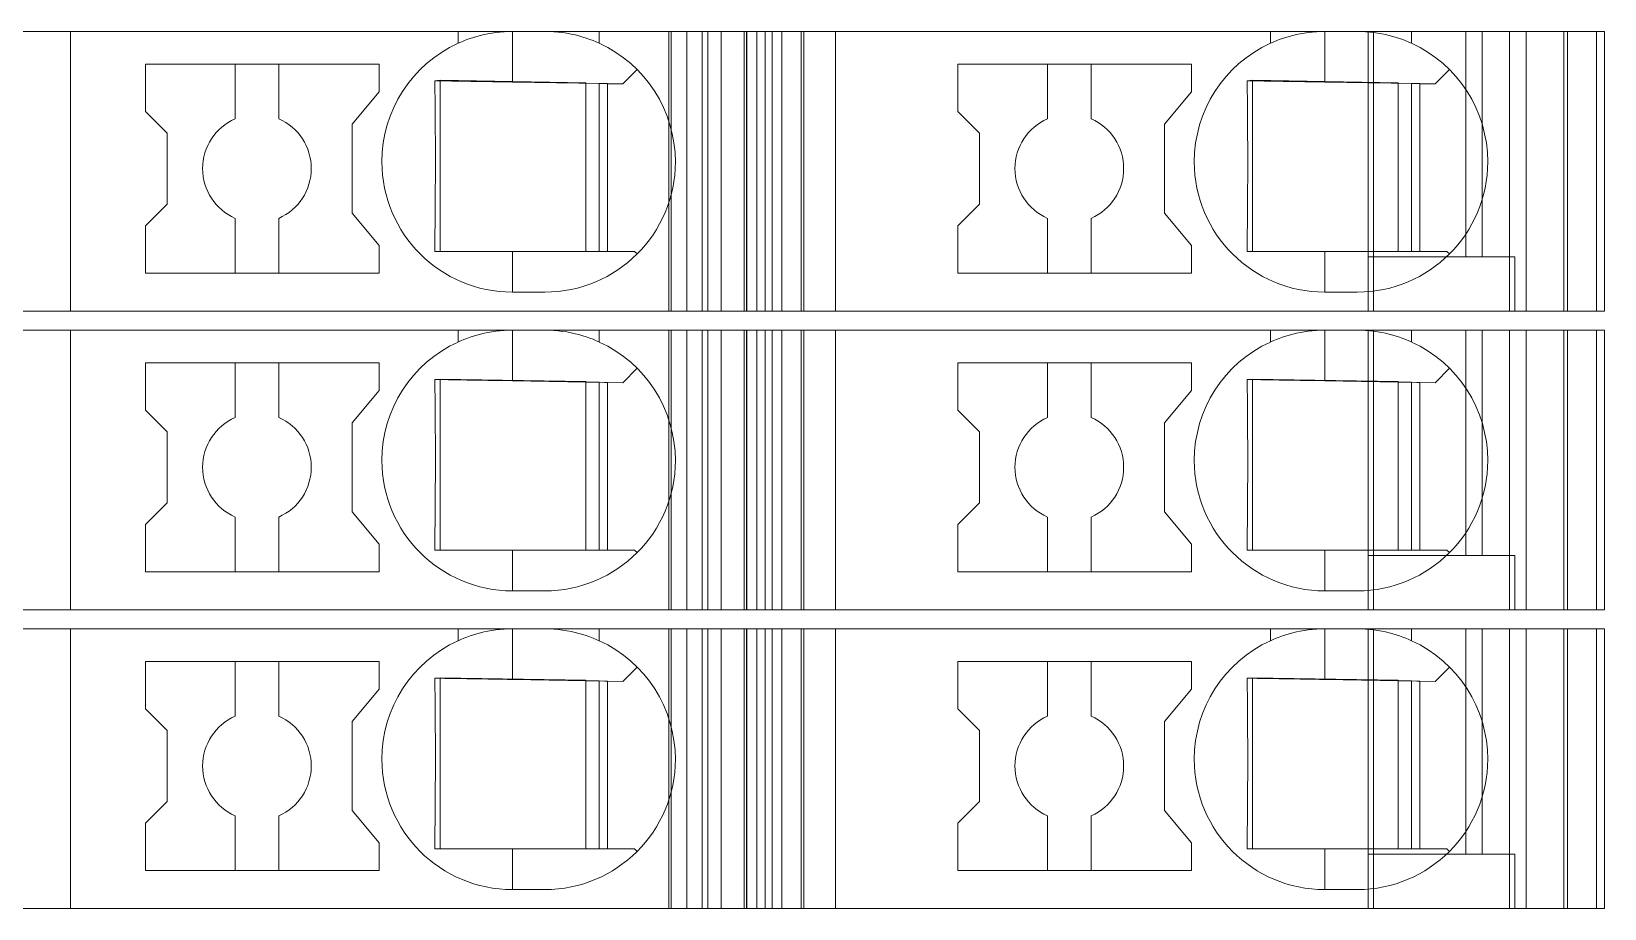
# Model space of a CAD drawing. Header units: millimetres. Extents: x 0 to 2100, y 0 to 1485.
# Drawn here: x 1261.2 to 1290.15, y 772.35 to 788.5 of the extents above; entities that cross this region are included whole.
import ezdxf
from ezdxf.enums import TextEntityAlignment as Align

# ---------------------------------------------------------------- set-up
doc = ezdxf.new("R2010")
doc.units = ezdxf.units.MM
for name, color, linetype, lineweight in [('EPLAN309', 5, 'Continuous', 5), ('EPLAN493', 5, 'Continuous', 5), ('MAIN-1', 7, 'Continuous', 5), ('MAIN-2', 7, 'Continuous', 5)]:
    doc.layers.add(name, color=color, linetype=linetype, lineweight=lineweight)
doc.styles.add('Tahoma', font='')
doc.styles.get('Tahoma').set_extended_font_data('Tahoma')

# ---------------------------------------------------------------- blocks, each defined once
blk = doc.blocks.new('EPLSYM_LibrarySPECIAL_Symbol12_Variant0_Placement8_2')
at = {"layer": 'EPLAN309', "lineweight": 13, "ltscale": 20}
blk.add_lwpolyline([(0, -5.15), (68.15, -5.15), (68.15, 0), (0, 0)], close=True, dxfattribs=at)
at = {"layer": 'EPLAN493', "color": 5, "style": 'Tahoma'}
blk.add_attdef('17_20450', text='', height=2.93475, dxfattribs=at).set_placement((0, -27.293475), align=Align.MIDDLE_RIGHT)
blk = doc.blocks.new('EPLSYM_LibrarySPECIAL_Symbol12_Variant0_Placement8_3')
at = {"layer": 'EPLAN309', "lineweight": 13, "ltscale": 20}
blk.add_lwpolyline([(0, -5.15), (68.15, -5.15), (68.15, 0), (0, 0)], close=True, dxfattribs=at)
at = {"layer": 'EPLAN493', "color": 5, "style": 'Tahoma'}
blk.add_attdef('17_20450', text='', height=2.93475, dxfattribs=at).set_placement((0, -27.293475), align=Align.MIDDLE_RIGHT)
blk = doc.blocks.new('EPLSYM_LibrarySPECIAL_Symbol12_Variant0_Placement8_4')
at = {"layer": 'EPLAN309', "lineweight": 13, "ltscale": 20}
blk.add_lwpolyline([(0, -5.15), (68.15, -5.15), (68.15, 0), (0, 0)], close=True, dxfattribs=at)
at = {"layer": 'EPLAN493', "color": 5, "style": 'Tahoma'}
blk.add_attdef('17_20450', text='', height=2.93475, dxfattribs=at).set_placement((0, -27.293475), align=Align.MIDDLE_RIGHT)

msp = doc.modelspace()

# ---------------------------------------------------------------- linework, layer by layer
at = {"layer": 'MAIN-1'}
for p, q in [((1261.919, 788.5), (1261.2, 788.5)), ((1269.05, 788.5), (1261.919, 788.5)), ((1261.919, 788.5), (1261.919, 783.35)), ((1269.05, 788.5), (1270.05, 788.5)), ((1269.05, 788.282), (1269.05, 788.5)), ((1269.156, 788.327), (1269.102, 788.305)), ((1269.213, 788.349), (1269.156, 788.327)), ((1269.272, 788.37), (1269.213, 788.349)), ((1269.333, 788.39), (1269.272, 788.37)), ((1269.397, 788.409), (1269.333, 788.39)), ((1269.463, 788.427), (1269.397, 788.409)), ((1269.531, 788.443), (1269.463, 788.427)), ((1269.601, 788.458), (1269.531, 788.443)), ((1269.673, 788.47), (1269.601, 788.458)), ((1269.746, 788.481), (1269.673, 788.47)), ((1269.821, 788.489), (1269.746, 788.481)), ((1269.897, 788.495), (1269.821, 788.489)), ((1269.973, 788.499), (1269.897, 788.495)), ((1270.05, 788.5), (1269.973, 788.499)), ((1270.05, 787.568), (1270.05, 788.5)), ((1270.05, 788.5), (1270.65, 788.5)), ((1270.65, 788.5), (1270.732, 788.499)), ((1271.65, 788.5), (1270.65, 788.5)), ((1270.732, 788.499), (1270.814, 788.494)), ((1270.814, 788.494), (1270.896, 788.487)), ((1270.896, 788.487), (1270.975, 788.478)), ((1270.975, 788.478), (1271.053, 788.466)), ((1271.053, 788.466), (1271.13, 788.452)), ((1271.13, 788.452), (1271.204, 788.435)), ((1271.204, 788.435), (1271.275, 788.417)), ((1271.275, 788.417), (1271.345, 788.397)), ((1271.345, 788.397), (1271.411, 788.376)), ((1271.411, 788.376), (1271.475, 788.354)), ((1271.475, 788.354), (1271.536, 788.331)), ((1271.536, 788.331), (1271.594, 788.306)), ((1271.65, 788.5), (1274.704, 788.5)), ((1271.65, 788.282), (1271.65, 788.5)), ((1274.832, 788.5), (1274.704, 788.5)), ((1274.704, 783.35), (1274.704, 788.5)), ((1274.832, 788.5), (1275.367, 788.5)), ((1274.832, 783.35), (1274.832, 788.5)), ((1276, 788.5), (1275.367, 788.5)), ((1275.367, 783.35), (1275.367, 788.5)), ((1276, 788.5), (1284, 788.5)), ((1276, 783.35), (1276, 788.5)), ((1284, 788.5), (1285, 788.5)), ((1284, 788.282), (1284, 788.5)), ((1284.106, 788.327), (1284.052, 788.305)), ((1284.163, 788.349), (1284.106, 788.327)), ((1284.222, 788.37), (1284.163, 788.349)), ((1284.283, 788.39), (1284.222, 788.37)), ((1284.347, 788.409), (1284.283, 788.39)), ((1284.413, 788.427), (1284.347, 788.409)), ((1284.481, 788.443), (1284.413, 788.427)), ((1284.551, 788.458), (1284.481, 788.443)), ((1284.622, 788.47), (1284.551, 788.458)), ((1284.696, 788.481), (1284.622, 788.47)), ((1284.771, 788.489), (1284.696, 788.481)), ((1284.847, 788.495), (1284.771, 788.489)), ((1284.923, 788.499), (1284.847, 788.495)), ((1285, 788.5), (1284.923, 788.499)), ((1285, 787.568), (1285, 788.5)), ((1285, 788.5), (1285.6, 788.5)), ((1285.6, 788.5), (1285.677, 788.499)), ((1286.6, 788.5), (1285.6, 788.5)), ((1285.677, 788.499), (1285.753, 788.495)), ((1285.753, 788.495), (1285.829, 788.489)), ((1285.829, 788.489), (1285.904, 788.481)), ((1285.904, 788.481), (1285.978, 788.47)), ((1285.978, 788.47), (1286.049, 788.458)), ((1286.049, 788.458), (1286.119, 788.443)), ((1286.119, 788.443), (1286.187, 788.427)), ((1286.187, 788.427), (1286.253, 788.409)), ((1286.253, 788.409), (1286.317, 788.39)), ((1286.317, 788.39), (1286.378, 788.37)), ((1286.378, 788.37), (1286.437, 788.349)), ((1286.437, 788.349), (1286.494, 788.327)), ((1286.494, 788.327), (1286.548, 788.305)), ((1286.6, 788.5), (1290, 788.5)), ((1286.6, 788.282), (1286.6, 788.5)), ((1290, 783.35), (1290, 788.5)), ((1269.102, 788.305), (1269.05, 788.282)), ((1271.594, 788.306), (1271.65, 788.282)), ((1284.052, 788.305), (1284, 788.282)), ((1286.548, 788.305), (1286.6, 788.282)), ((1263.3, 787.9), (1263.3, 787.029)), ((1263.3, 787.9), (1267.6, 787.9)), ((1264.95, 787.9), (1264.95, 786.892)), ((1265.75, 786.892), (1265.75, 787.9)), ((1267.6, 787.389), (1267.6, 787.9)), ((1272.083, 787.533), (1272.347, 787.797)), ((1278.25, 787.9), (1278.25, 787.029)), ((1278.25, 787.9), (1282.55, 787.9)), ((1279.9, 787.9), (1279.9, 786.892)), ((1280.7, 786.892), (1280.7, 787.9)), ((1282.55, 787.389), (1282.55, 787.9)), ((1287.033, 787.533), (1287.297, 787.797)), ((1268.624, 787.592), (1268.625, 787.522)), ((1268.685, 787.591), (1268.624, 787.592)), ((1268.625, 787.522), (1268.625, 787.45)), ((1268.625, 787.45), (1268.626, 787.377)), ((1268.746, 787.59), (1268.685, 787.591)), ((1268.721, 787.591), (1268.721, 784.45)), ((1268.809, 787.589), (1268.746, 787.59)), ((1268.873, 787.588), (1268.809, 787.589)), ((1268.937, 787.587), (1268.873, 787.588)), ((1269.003, 787.586), (1268.937, 787.587)), ((1269.071, 787.585), (1269.003, 787.586)), ((1269.14, 787.584), (1269.071, 787.585)), ((1269.21, 787.582), (1269.14, 787.584)), ((1269.283, 787.581), (1269.21, 787.582)), ((1269.358, 787.58), (1269.283, 787.581)), ((1269.435, 787.579), (1269.358, 787.58)), ((1269.514, 787.577), (1269.435, 787.579)), ((1269.597, 787.576), (1269.514, 787.577)), ((1269.682, 787.575), (1269.597, 787.576)), ((1269.771, 787.573), (1269.682, 787.575)), ((1269.862, 787.571), (1269.771, 787.573)), ((1269.955, 787.57), (1269.862, 787.571)), ((1270.05, 787.568), (1269.955, 787.57)), ((1270.05, 787.568), (1272.083, 787.533)), ((1271.4, 787.545), (1271.4, 784.45)), ((1271.65, 784.45), (1271.65, 787.54)), ((1271.8, 787.538), (1271.8, 784.45)), ((1283.574, 787.592), (1283.574, 787.522)), ((1283.635, 787.591), (1283.574, 787.592)), ((1283.574, 787.522), (1283.575, 787.45)), ((1283.575, 787.45), (1283.576, 787.377)), ((1283.696, 787.59), (1283.635, 787.591)), ((1283.671, 787.591), (1283.671, 784.45)), ((1283.759, 787.589), (1283.696, 787.59)), ((1283.822, 787.588), (1283.759, 787.589)), ((1283.887, 787.587), (1283.822, 787.588)), ((1283.953, 787.586), (1283.887, 787.587)), ((1284.021, 787.585), (1283.953, 787.586)), ((1284.09, 787.584), (1284.021, 787.585)), ((1284.16, 787.582), (1284.09, 787.584)), ((1284.233, 787.581), (1284.16, 787.582)), ((1284.307, 787.58), (1284.233, 787.581)), ((1284.385, 787.579), (1284.307, 787.58)), ((1284.464, 787.577), (1284.385, 787.579)), ((1284.547, 787.576), (1284.464, 787.577)), ((1284.632, 787.575), (1284.547, 787.576)), ((1284.72, 787.573), (1284.632, 787.575)), ((1284.812, 787.571), (1284.72, 787.573)), ((1284.905, 787.57), (1284.812, 787.571)), ((1285, 787.568), (1284.905, 787.57)), ((1285, 787.568), (1287.033, 787.533)), ((1286.35, 787.545), (1286.35, 784.45)), ((1286.6, 784.45), (1286.6, 787.54)), ((1286.75, 787.538), (1286.75, 784.45)), ((1267.1, 786.793), (1267.6, 787.389)), ((1268.626, 787.377), (1268.627, 787.303)), ((1268.627, 787.303), (1268.628, 787.227)), ((1268.628, 787.227), (1268.628, 787.149)), ((1282.05, 786.793), (1282.55, 787.389)), ((1283.576, 787.377), (1283.577, 787.303)), ((1283.577, 787.303), (1283.577, 787.227)), ((1283.577, 787.227), (1283.578, 787.149)), ((1263.7, 786.629), (1263.3, 787.029)), ((1268.628, 787.149), (1268.629, 787.07)), ((1268.629, 787.07), (1268.63, 786.988)), ((1268.63, 786.988), (1268.63, 786.904)), ((1268.63, 786.904), (1268.631, 786.817)), ((1278.65, 786.629), (1278.25, 787.029)), ((1283.578, 787.149), (1283.579, 787.07)), ((1283.579, 787.07), (1283.58, 786.988)), ((1283.58, 786.988), (1283.58, 786.904)), ((1283.58, 786.904), (1283.581, 786.817)), ((1263.7, 786.629), (1263.7, 785.321)), ((1267.1, 786.793), (1267.1, 785.157)), ((1268.631, 786.817), (1268.631, 786.726)), ((1268.631, 786.726), (1268.632, 786.632)), ((1268.632, 786.632), (1268.633, 786.534)), ((1278.65, 786.629), (1278.65, 785.321)), ((1282.05, 786.793), (1282.05, 785.157)), ((1283.581, 786.817), (1283.581, 786.726)), ((1283.581, 786.726), (1283.582, 786.632)), ((1283.582, 786.632), (1283.582, 786.534)), ((1268.633, 786.534), (1268.633, 786.431)), ((1268.633, 786.431), (1268.633, 786.324)), ((1268.633, 786.324), (1268.633, 786.213)), ((1283.582, 786.534), (1283.583, 786.431)), ((1283.583, 786.431), (1283.583, 786.324)), ((1283.583, 786.324), (1283.583, 786.213)), ((1268.633, 786.213), (1268.634, 786.1)), ((1268.634, 786.1), (1268.633, 785.979)), ((1283.583, 786.213), (1283.583, 786.1)), ((1283.583, 786.1), (1283.583, 785.979)), ((1268.633, 785.747), (1268.632, 785.638)), ((1268.633, 785.979), (1268.633, 785.861)), ((1268.633, 785.861), (1268.633, 785.747)), ((1283.583, 785.747), (1283.582, 785.638)), ((1283.583, 785.979), (1283.583, 785.861)), ((1283.583, 785.861), (1283.583, 785.747)), ((1268.632, 785.534), (1268.631, 785.434)), ((1268.631, 785.434), (1268.631, 785.339)), ((1268.632, 785.638), (1268.632, 785.534)), ((1283.582, 785.534), (1283.581, 785.434)), ((1283.581, 785.434), (1283.581, 785.339)), ((1283.582, 785.638), (1283.582, 785.534)), ((1263.7, 785.321), (1263.3, 784.921)), ((1267.1, 785.157), (1267.6, 784.561)), ((1268.629, 785.159), (1268.628, 785.073)), ((1268.63, 785.248), (1268.629, 785.159)), ((1268.631, 785.339), (1268.63, 785.248)), ((1278.65, 785.321), (1278.25, 784.921)), ((1282.05, 785.157), (1282.55, 784.561)), ((1283.579, 785.159), (1283.578, 785.073)), ((1283.58, 785.248), (1283.579, 785.159)), ((1283.581, 785.339), (1283.58, 785.248)), ((1263.3, 784.921), (1263.3, 784.05)), ((1264.95, 785.058), (1264.95, 784.05)), ((1265.75, 785.058), (1265.75, 784.05)), ((1268.627, 784.908), (1268.626, 784.829)), ((1268.628, 784.99), (1268.627, 784.908)), ((1268.628, 785.073), (1268.628, 784.99)), ((1278.25, 784.921), (1278.25, 784.05)), ((1279.9, 785.058), (1279.9, 784.05)), ((1280.7, 785.058), (1280.7, 784.05)), ((1283.577, 784.908), (1283.576, 784.829)), ((1283.578, 784.99), (1283.577, 784.908)), ((1283.578, 785.073), (1283.578, 784.99)), ((1267.6, 784.05), (1267.6, 784.561)), ((1268.624, 784.598), (1268.623, 784.524)), ((1268.625, 784.75), (1268.624, 784.674)), ((1268.624, 784.674), (1268.624, 784.598)), ((1268.626, 784.829), (1268.625, 784.75)), ((1282.55, 784.05), (1282.55, 784.561)), ((1283.574, 784.598), (1283.573, 784.524)), ((1283.575, 784.75), (1283.574, 784.674)), ((1283.574, 784.674), (1283.574, 784.598)), ((1283.576, 784.829), (1283.575, 784.75)), ((1268.623, 784.524), (1268.622, 784.45)), ((1268.622, 784.45), (1268.683, 784.45)), ((1268.683, 784.45), (1268.746, 784.45)), ((1268.746, 784.45), (1268.809, 784.45)), ((1268.809, 784.45), (1268.873, 784.45)), ((1268.873, 784.45), (1268.939, 784.45)), ((1268.939, 784.45), (1269.005, 784.45)), ((1269.005, 784.45), (1269.074, 784.45)), ((1269.074, 784.45), (1269.144, 784.45)), ((1269.144, 784.45), (1269.215, 784.45)), ((1269.215, 784.45), (1269.289, 784.45)), ((1269.289, 784.45), (1269.364, 784.45)), ((1269.364, 784.45), (1269.442, 784.45)), ((1269.442, 784.45), (1269.522, 784.45)), ((1269.522, 784.45), (1269.605, 784.45)), ((1269.605, 784.45), (1269.69, 784.45)), ((1269.69, 784.45), (1269.778, 784.45)), ((1269.778, 784.45), (1269.867, 784.45)), ((1269.867, 784.45), (1269.958, 784.45)), ((1269.958, 784.45), (1270.05, 784.45)), ((1270.05, 784.45), (1272.3, 784.45)), ((1270.05, 784.45), (1270.05, 783.7)), ((1272.347, 784.403), (1272.3, 784.45)), ((1283.573, 784.524), (1283.572, 784.45)), ((1283.572, 784.45), (1283.633, 784.45)), ((1283.633, 784.45), (1283.695, 784.45)), ((1283.695, 784.45), (1283.759, 784.45)), ((1283.759, 784.45), (1283.823, 784.45)), ((1283.823, 784.45), (1283.889, 784.45)), ((1283.889, 784.45), (1283.955, 784.45)), ((1283.955, 784.45), (1284.024, 784.45)), ((1284.024, 784.45), (1284.093, 784.45)), ((1284.093, 784.45), (1284.165, 784.45)), ((1284.165, 784.45), (1284.239, 784.45)), ((1284.239, 784.45), (1284.314, 784.45)), ((1284.314, 784.45), (1284.392, 784.45)), ((1284.392, 784.45), (1284.472, 784.45)), ((1284.472, 784.45), (1284.555, 784.45)), ((1284.555, 784.45), (1284.64, 784.45)), ((1284.64, 784.45), (1284.727, 784.45)), ((1284.727, 784.45), (1284.817, 784.45)), ((1284.817, 784.45), (1284.908, 784.45)), ((1284.908, 784.45), (1285, 784.45)), ((1285, 784.45), (1285, 783.7)), ((1285, 784.45), (1287.25, 784.45)), ((1287.297, 784.403), (1287.25, 784.45)), ((1267.6, 784.05), (1263.3, 784.05)), ((1282.55, 784.05), (1278.25, 784.05)), ((1270.65, 783.7), (1270.05, 783.7)), ((1285.6, 783.7), (1285, 783.7)), ((1261.919, 783.35), (1261.2, 783.35)), ((1261.919, 783.35), (1274.704, 783.35)), ((1273.544, 783.35), (1273.544, 783.35)), ((1273.65, 783.35), (1273.65, 783.35)), ((1274.832, 783.35), (1274.704, 783.35)), ((1274.832, 783.35), (1275.367, 783.35)), ((1276, 783.35), (1275.367, 783.35)), ((1276, 783.35), (1290, 783.35)), ((1288.5, 783.35), (1288.5, 783.35)), ((1261.919, 783), (1261.2, 783)), ((1269.05, 783), (1261.919, 783)), ((1261.919, 783), (1261.919, 777.85)), ((1269.05, 783), (1270.05, 783)), ((1269.05, 782.782), (1269.05, 783)), ((1269.156, 782.827), (1269.102, 782.805)), ((1269.213, 782.849), (1269.156, 782.827)), ((1269.272, 782.87), (1269.213, 782.849)), ((1269.333, 782.89), (1269.272, 782.87)), ((1269.397, 782.909), (1269.333, 782.89)), ((1269.463, 782.927), (1269.397, 782.909)), ((1269.531, 782.943), (1269.463, 782.927)), ((1269.601, 782.958), (1269.531, 782.943)), ((1269.673, 782.97), (1269.601, 782.958)), ((1269.746, 782.981), (1269.673, 782.97)), ((1269.821, 782.989), (1269.746, 782.981)), ((1269.897, 782.995), (1269.821, 782.989)), ((1269.973, 782.999), (1269.897, 782.995)), ((1270.05, 783), (1269.973, 782.999)), ((1270.05, 782.068), (1270.05, 783)), ((1270.05, 783), (1270.65, 783)), ((1270.65, 783), (1270.732, 782.999)), ((1271.65, 783), (1270.65, 783)), ((1270.732, 782.999), (1270.814, 782.994)), ((1270.814, 782.994), (1270.896, 782.987)), ((1270.896, 782.987), (1270.975, 782.978)), ((1270.975, 782.978), (1271.053, 782.966)), ((1271.053, 782.966), (1271.13, 782.952)), ((1271.13, 782.952), (1271.204, 782.935)), ((1271.204, 782.935), (1271.275, 782.917)), ((1271.275, 782.917), (1271.345, 782.897)), ((1271.345, 782.897), (1271.411, 782.876)), ((1271.411, 782.876), (1271.475, 782.854)), ((1271.475, 782.854), (1271.536, 782.831)), ((1271.536, 782.831), (1271.594, 782.806)), ((1271.65, 783), (1274.704, 783)), ((1271.65, 782.782), (1271.65, 783)), ((1274.832, 783), (1274.704, 783)), ((1274.704, 777.85), (1274.704, 783)), ((1274.832, 783), (1275.367, 783)), ((1274.832, 777.85), (1274.832, 783)), ((1276, 783), (1275.367, 783)), ((1275.367, 777.85), (1275.367, 783)), ((1276, 783), (1284, 783)), ((1276, 777.85), (1276, 783)), ((1284, 783), (1285, 783)), ((1284, 782.782), (1284, 783)), ((1284.106, 782.827), (1284.052, 782.805)), ((1284.163, 782.849), (1284.106, 782.827)), ((1284.222, 782.87), (1284.163, 782.849)), ((1284.283, 782.89), (1284.222, 782.87)), ((1284.347, 782.909), (1284.283, 782.89)), ((1284.413, 782.927), (1284.347, 782.909)), ((1284.481, 782.943), (1284.413, 782.927)), ((1284.551, 782.958), (1284.481, 782.943)), ((1284.622, 782.97), (1284.551, 782.958)), ((1284.696, 782.981), (1284.622, 782.97)), ((1284.771, 782.989), (1284.696, 782.981)), ((1284.847, 782.995), (1284.771, 782.989)), ((1284.923, 782.999), (1284.847, 782.995)), ((1285, 783), (1284.923, 782.999)), ((1285, 782.068), (1285, 783)), ((1285, 783), (1285.6, 783)), ((1285.6, 783), (1285.677, 782.999)), ((1286.6, 783), (1285.6, 783)), ((1285.677, 782.999), (1285.753, 782.995)), ((1285.753, 782.995), (1285.829, 782.989)), ((1285.829, 782.989), (1285.904, 782.981)), ((1285.904, 782.981), (1285.978, 782.97)), ((1285.978, 782.97), (1286.049, 782.958)), ((1286.049, 782.958), (1286.119, 782.943)), ((1286.119, 782.943), (1286.187, 782.927)), ((1286.187, 782.927), (1286.253, 782.909)), ((1286.253, 782.909), (1286.317, 782.89)), ((1286.317, 782.89), (1286.378, 782.87)), ((1286.378, 782.87), (1286.437, 782.849)), ((1286.437, 782.849), (1286.494, 782.827)), ((1286.494, 782.827), (1286.548, 782.805)), ((1286.6, 783), (1290, 783)), ((1286.6, 782.782), (1286.6, 783)), ((1290, 777.85), (1290, 783)), ((1269.102, 782.805), (1269.05, 782.782)), ((1271.594, 782.806), (1271.65, 782.782)), ((1284.052, 782.805), (1284, 782.782)), ((1286.548, 782.805), (1286.6, 782.782)), ((1263.3, 782.4), (1263.3, 781.529)), ((1263.3, 782.4), (1267.6, 782.4)), ((1264.95, 782.4), (1264.95, 781.392)), ((1265.75, 781.392), (1265.75, 782.4)), ((1267.6, 781.889), (1267.6, 782.4)), ((1272.083, 782.033), (1272.347, 782.297)), ((1278.25, 782.4), (1278.25, 781.529)), ((1278.25, 782.4), (1282.55, 782.4)), ((1279.9, 782.4), (1279.9, 781.392)), ((1280.7, 781.392), (1280.7, 782.4)), ((1282.55, 781.889), (1282.55, 782.4)), ((1287.033, 782.033), (1287.297, 782.297)), ((1268.624, 782.092), (1268.625, 782.022)), ((1268.685, 782.091), (1268.624, 782.092)), ((1268.625, 782.022), (1268.625, 781.95)), ((1268.625, 781.95), (1268.626, 781.877)), ((1268.746, 782.09), (1268.685, 782.091)), ((1268.721, 782.091), (1268.721, 778.95)), ((1268.809, 782.089), (1268.746, 782.09)), ((1268.873, 782.088), (1268.809, 782.089)), ((1268.937, 782.087), (1268.873, 782.088)), ((1269.003, 782.086), (1268.937, 782.087)), ((1269.071, 782.085), (1269.003, 782.086)), ((1269.14, 782.084), (1269.071, 782.085)), ((1269.21, 782.082), (1269.14, 782.084)), ((1269.283, 782.081), (1269.21, 782.082)), ((1269.358, 782.08), (1269.283, 782.081)), ((1269.435, 782.079), (1269.358, 782.08)), ((1269.514, 782.077), (1269.435, 782.079)), ((1269.597, 782.076), (1269.514, 782.077)), ((1269.682, 782.075), (1269.597, 782.076)), ((1269.771, 782.073), (1269.682, 782.075)), ((1269.862, 782.071), (1269.771, 782.073)), ((1269.955, 782.07), (1269.862, 782.071)), ((1270.05, 782.068), (1269.955, 782.07)), ((1270.05, 782.068), (1272.083, 782.033)), ((1271.4, 782.045), (1271.4, 778.95)), ((1271.65, 778.95), (1271.65, 782.04)), ((1271.8, 782.038), (1271.8, 778.95)), ((1283.574, 782.092), (1283.574, 782.022)), ((1283.635, 782.091), (1283.574, 782.092)), ((1283.574, 782.022), (1283.575, 781.95)), ((1283.575, 781.95), (1283.576, 781.877)), ((1283.696, 782.09), (1283.635, 782.091)), ((1283.671, 782.091), (1283.671, 778.95)), ((1283.759, 782.089), (1283.696, 782.09)), ((1283.822, 782.088), (1283.759, 782.089)), ((1283.887, 782.087), (1283.822, 782.088)), ((1283.953, 782.086), (1283.887, 782.087)), ((1284.021, 782.085), (1283.953, 782.086)), ((1284.09, 782.084), (1284.021, 782.085)), ((1284.16, 782.082), (1284.09, 782.084)), ((1284.233, 782.081), (1284.16, 782.082)), ((1284.307, 782.08), (1284.233, 782.081)), ((1284.385, 782.079), (1284.307, 782.08)), ((1284.464, 782.077), (1284.385, 782.079)), ((1284.547, 782.076), (1284.464, 782.077)), ((1284.632, 782.075), (1284.547, 782.076)), ((1284.72, 782.073), (1284.632, 782.075)), ((1284.812, 782.071), (1284.72, 782.073)), ((1284.905, 782.07), (1284.812, 782.071)), ((1285, 782.068), (1284.905, 782.07)), ((1285, 782.068), (1287.033, 782.033)), ((1286.35, 782.045), (1286.35, 778.95)), ((1286.6, 778.95), (1286.6, 782.04)), ((1286.75, 782.038), (1286.75, 778.95)), ((1267.1, 781.293), (1267.6, 781.889)), ((1268.626, 781.877), (1268.627, 781.803)), ((1268.627, 781.803), (1268.628, 781.727)), ((1268.628, 781.727), (1268.628, 781.649)), ((1282.05, 781.293), (1282.55, 781.889)), ((1283.576, 781.877), (1283.577, 781.803)), ((1283.577, 781.803), (1283.577, 781.727)), ((1283.577, 781.727), (1283.578, 781.649)), ((1263.7, 781.129), (1263.3, 781.529)), ((1268.628, 781.649), (1268.629, 781.57)), ((1268.629, 781.57), (1268.63, 781.488)), ((1268.63, 781.488), (1268.63, 781.404)), ((1268.63, 781.404), (1268.631, 781.317)), ((1278.65, 781.129), (1278.25, 781.529)), ((1283.578, 781.649), (1283.579, 781.57)), ((1283.579, 781.57), (1283.58, 781.488)), ((1283.58, 781.488), (1283.58, 781.404)), ((1283.58, 781.404), (1283.581, 781.317)), ((1263.7, 781.129), (1263.7, 779.821)), ((1267.1, 781.293), (1267.1, 779.657)), ((1268.631, 781.317), (1268.631, 781.226)), ((1268.631, 781.226), (1268.632, 781.132)), ((1268.632, 781.132), (1268.633, 781.034)), ((1278.65, 781.129), (1278.65, 779.821)), ((1282.05, 781.293), (1282.05, 779.657)), ((1283.581, 781.317), (1283.581, 781.226)), ((1283.581, 781.226), (1283.582, 781.132)), ((1283.582, 781.132), (1283.582, 781.034)), ((1268.633, 781.034), (1268.633, 780.931)), ((1268.633, 780.931), (1268.633, 780.824)), ((1268.633, 780.824), (1268.633, 780.713)), ((1283.582, 781.034), (1283.583, 780.931)), ((1283.583, 780.931), (1283.583, 780.824)), ((1283.583, 780.824), (1283.583, 780.713)), ((1268.633, 780.713), (1268.634, 780.6)), ((1268.634, 780.6), (1268.633, 780.479)), ((1283.583, 780.713), (1283.583, 780.6)), ((1283.583, 780.6), (1283.583, 780.479)), ((1268.633, 780.247), (1268.632, 780.138)), ((1268.633, 780.479), (1268.633, 780.361)), ((1268.633, 780.361), (1268.633, 780.247)), ((1283.583, 780.247), (1283.582, 780.138)), ((1283.583, 780.479), (1283.583, 780.361)), ((1283.583, 780.361), (1283.583, 780.247)), ((1268.632, 780.034), (1268.631, 779.934)), ((1268.631, 779.934), (1268.631, 779.839)), ((1268.632, 780.138), (1268.632, 780.034)), ((1283.582, 780.034), (1283.581, 779.934)), ((1283.581, 779.934), (1283.581, 779.839)), ((1283.582, 780.138), (1283.582, 780.034)), ((1263.7, 779.821), (1263.3, 779.421)), ((1267.1, 779.657), (1267.6, 779.061)), ((1268.629, 779.659), (1268.628, 779.573)), ((1268.63, 779.748), (1268.629, 779.659)), ((1268.631, 779.839), (1268.63, 779.748)), ((1278.65, 779.821), (1278.25, 779.421)), ((1282.05, 779.657), (1282.55, 779.061)), ((1283.579, 779.659), (1283.578, 779.573)), ((1283.58, 779.748), (1283.579, 779.659)), ((1283.581, 779.839), (1283.58, 779.748)), ((1263.3, 779.421), (1263.3, 778.55)), ((1264.95, 779.558), (1264.95, 778.55)), ((1265.75, 779.558), (1265.75, 778.55)), ((1268.627, 779.408), (1268.626, 779.329)), ((1268.628, 779.49), (1268.627, 779.408)), ((1268.628, 779.573), (1268.628, 779.49)), ((1278.25, 779.421), (1278.25, 778.55)), ((1279.9, 779.558), (1279.9, 778.55)), ((1280.7, 779.558), (1280.7, 778.55)), ((1283.577, 779.408), (1283.576, 779.329)), ((1283.578, 779.49), (1283.577, 779.408)), ((1283.578, 779.573), (1283.578, 779.49)), ((1267.6, 778.55), (1267.6, 779.061)), ((1268.624, 779.098), (1268.623, 779.024)), ((1268.625, 779.25), (1268.624, 779.174)), ((1268.624, 779.174), (1268.624, 779.098)), ((1268.626, 779.329), (1268.625, 779.25)), ((1282.55, 778.55), (1282.55, 779.061)), ((1283.574, 779.098), (1283.573, 779.024)), ((1283.575, 779.25), (1283.574, 779.174)), ((1283.574, 779.174), (1283.574, 779.098)), ((1283.576, 779.329), (1283.575, 779.25)), ((1268.623, 779.024), (1268.622, 778.95)), ((1268.622, 778.95), (1268.683, 778.95)), ((1268.683, 778.95), (1268.746, 778.95)), ((1268.746, 778.95), (1268.809, 778.95)), ((1268.809, 778.95), (1268.873, 778.95)), ((1268.873, 778.95), (1268.939, 778.95)), ((1268.939, 778.95), (1269.005, 778.95)), ((1269.005, 778.95), (1269.074, 778.95)), ((1269.074, 778.95), (1269.144, 778.95)), ((1269.144, 778.95), (1269.215, 778.95)), ((1269.215, 778.95), (1269.289, 778.95)), ((1269.289, 778.95), (1269.364, 778.95)), ((1269.364, 778.95), (1269.442, 778.95)), ((1269.442, 778.95), (1269.522, 778.95)), ((1269.522, 778.95), (1269.605, 778.95)), ((1269.605, 778.95), (1269.69, 778.95)), ((1269.69, 778.95), (1269.778, 778.95)), ((1269.778, 778.95), (1269.867, 778.95)), ((1269.867, 778.95), (1269.958, 778.95)), ((1269.958, 778.95), (1270.05, 778.95)), ((1270.05, 778.95), (1272.3, 778.95)), ((1270.05, 778.95), (1270.05, 778.2)), ((1272.347, 778.903), (1272.3, 778.95)), ((1283.573, 779.024), (1283.572, 778.95)), ((1283.572, 778.95), (1283.633, 778.95)), ((1283.633, 778.95), (1283.695, 778.95)), ((1283.695, 778.95), (1283.759, 778.95)), ((1283.759, 778.95), (1283.823, 778.95)), ((1283.823, 778.95), (1283.889, 778.95)), ((1283.889, 778.95), (1283.955, 778.95)), ((1283.955, 778.95), (1284.024, 778.95)), ((1284.024, 778.95), (1284.093, 778.95)), ((1284.093, 778.95), (1284.165, 778.95)), ((1284.165, 778.95), (1284.239, 778.95)), ((1284.239, 778.95), (1284.314, 778.95)), ((1284.314, 778.95), (1284.392, 778.95)), ((1284.392, 778.95), (1284.472, 778.95)), ((1284.472, 778.95), (1284.555, 778.95)), ((1284.555, 778.95), (1284.64, 778.95)), ((1284.64, 778.95), (1284.727, 778.95)), ((1284.727, 778.95), (1284.817, 778.95)), ((1284.817, 778.95), (1284.908, 778.95)), ((1284.908, 778.95), (1285, 778.95)), ((1285, 778.95), (1285, 778.2)), ((1285, 778.95), (1287.25, 778.95)), ((1287.297, 778.903), (1287.25, 778.95)), ((1267.6, 778.55), (1263.3, 778.55)), ((1282.55, 778.55), (1278.25, 778.55)), ((1270.65, 778.2), (1270.05, 778.2)), ((1285.6, 778.2), (1285, 778.2)), ((1261.919, 777.85), (1261.2, 777.85)), ((1261.919, 777.85), (1274.704, 777.85)), ((1273.544, 777.85), (1273.544, 777.85)), ((1273.65, 777.85), (1273.65, 777.85)), ((1274.832, 777.85), (1274.704, 777.85)), ((1274.832, 777.85), (1275.367, 777.85)), ((1276, 777.85), (1275.367, 777.85)), ((1276, 777.85), (1290, 777.85)), ((1288.5, 777.85), (1288.5, 777.85)), ((1261.919, 777.5), (1261.2, 777.5)), ((1269.05, 777.5), (1261.919, 777.5)), ((1261.919, 777.5), (1261.919, 772.35)), ((1269.05, 777.5), (1270.05, 777.5)), ((1269.05, 777.282), (1269.05, 777.5)), ((1269.156, 777.327), (1269.102, 777.305)), ((1269.213, 777.349), (1269.156, 777.327)), ((1269.272, 777.37), (1269.213, 777.349)), ((1269.333, 777.39), (1269.272, 777.37)), ((1269.397, 777.409), (1269.333, 777.39)), ((1269.463, 777.427), (1269.397, 777.409)), ((1269.531, 777.443), (1269.463, 777.427)), ((1269.601, 777.458), (1269.531, 777.443)), ((1269.673, 777.47), (1269.601, 777.458)), ((1269.746, 777.481), (1269.673, 777.47)), ((1269.821, 777.489), (1269.746, 777.481)), ((1269.897, 777.495), (1269.821, 777.489)), ((1269.973, 777.499), (1269.897, 777.495)), ((1270.05, 777.5), (1269.973, 777.499)), ((1270.05, 776.568), (1270.05, 777.5)), ((1270.05, 777.5), (1270.65, 777.5)), ((1270.65, 777.5), (1270.732, 777.499)), ((1271.65, 777.5), (1270.65, 777.5)), ((1270.732, 777.499), (1270.814, 777.494)), ((1270.814, 777.494), (1270.896, 777.487)), ((1270.896, 777.487), (1270.975, 777.478)), ((1270.975, 777.478), (1271.053, 777.466)), ((1271.053, 777.466), (1271.13, 777.452)), ((1271.13, 777.452), (1271.204, 777.435)), ((1271.204, 777.435), (1271.275, 777.417)), ((1271.275, 777.417), (1271.345, 777.397)), ((1271.345, 777.397), (1271.411, 777.376)), ((1271.411, 777.376), (1271.475, 777.354)), ((1271.475, 777.354), (1271.536, 777.331)), ((1271.536, 777.331), (1271.594, 777.306)), ((1271.65, 777.5), (1274.704, 777.5)), ((1271.65, 777.282), (1271.65, 777.5)), ((1274.832, 777.5), (1274.704, 777.5)), ((1274.704, 772.35), (1274.704, 777.5)), ((1274.832, 777.5), (1275.367, 777.5)), ((1274.832, 772.35), (1274.832, 777.5)), ((1276, 777.5), (1275.367, 777.5)), ((1275.367, 772.35), (1275.367, 777.5)), ((1276, 777.5), (1284, 777.5)), ((1276, 772.35), (1276, 777.5)), ((1284, 777.5), (1285, 777.5)), ((1284, 777.282), (1284, 777.5)), ((1284.106, 777.327), (1284.052, 777.305)), ((1284.163, 777.349), (1284.106, 777.327)), ((1284.222, 777.37), (1284.163, 777.349)), ((1284.283, 777.39), (1284.222, 777.37)), ((1284.347, 777.409), (1284.283, 777.39)), ((1284.413, 777.427), (1284.347, 777.409)), ((1284.481, 777.443), (1284.413, 777.427)), ((1284.551, 777.458), (1284.481, 777.443)), ((1284.622, 777.47), (1284.551, 777.458)), ((1284.696, 777.481), (1284.622, 777.47)), ((1284.771, 777.489), (1284.696, 777.481)), ((1284.847, 777.495), (1284.771, 777.489)), ((1284.923, 777.499), (1284.847, 777.495)), ((1285, 777.5), (1284.923, 777.499)), ((1285, 776.568), (1285, 777.5)), ((1285, 777.5), (1285.6, 777.5)), ((1285.6, 777.5), (1285.677, 777.499)), ((1286.6, 777.5), (1285.6, 777.5)), ((1285.677, 777.499), (1285.753, 777.495)), ((1285.753, 777.495), (1285.829, 777.489)), ((1285.829, 777.489), (1285.904, 777.481)), ((1285.904, 777.481), (1285.978, 777.47)), ((1285.978, 777.47), (1286.049, 777.458)), ((1286.049, 777.458), (1286.119, 777.443)), ((1286.119, 777.443), (1286.187, 777.427)), ((1286.187, 777.427), (1286.253, 777.409)), ((1286.253, 777.409), (1286.317, 777.39)), ((1286.317, 777.39), (1286.378, 777.37)), ((1286.378, 777.37), (1286.437, 777.349)), ((1286.437, 777.349), (1286.494, 777.327)), ((1286.494, 777.327), (1286.548, 777.305)), ((1286.6, 777.5), (1290, 777.5)), ((1286.6, 777.282), (1286.6, 777.5)), ((1290, 772.35), (1290, 777.5)), ((1269.102, 777.305), (1269.05, 777.282)), ((1271.594, 777.306), (1271.65, 777.282)), ((1284.052, 777.305), (1284, 777.282)), ((1286.548, 777.305), (1286.6, 777.282)), ((1263.3, 776.9), (1263.3, 776.029)), ((1263.3, 776.9), (1267.6, 776.9)), ((1264.95, 776.9), (1264.95, 775.892)), ((1265.75, 775.892), (1265.75, 776.9)), ((1267.6, 776.389), (1267.6, 776.9)), ((1272.083, 776.533), (1272.347, 776.797)), ((1278.25, 776.9), (1278.25, 776.029)), ((1278.25, 776.9), (1282.55, 776.9)), ((1279.9, 776.9), (1279.9, 775.892)), ((1280.7, 775.892), (1280.7, 776.9)), ((1282.55, 776.389), (1282.55, 776.9)), ((1287.033, 776.533), (1287.297, 776.797)), ((1268.624, 776.592), (1268.625, 776.522)), ((1268.685, 776.591), (1268.624, 776.592)), ((1268.625, 776.522), (1268.625, 776.45)), ((1268.625, 776.45), (1268.626, 776.377)), ((1268.746, 776.59), (1268.685, 776.591)), ((1268.721, 776.591), (1268.721, 773.45)), ((1268.809, 776.589), (1268.746, 776.59)), ((1268.873, 776.588), (1268.809, 776.589)), ((1268.937, 776.587), (1268.873, 776.588)), ((1269.003, 776.586), (1268.937, 776.587)), ((1269.071, 776.585), (1269.003, 776.586)), ((1269.14, 776.584), (1269.071, 776.585)), ((1269.21, 776.582), (1269.14, 776.584)), ((1269.283, 776.581), (1269.21, 776.582)), ((1269.358, 776.58), (1269.283, 776.581)), ((1269.435, 776.579), (1269.358, 776.58)), ((1269.514, 776.577), (1269.435, 776.579)), ((1269.597, 776.576), (1269.514, 776.577)), ((1269.682, 776.575), (1269.597, 776.576)), ((1269.771, 776.573), (1269.682, 776.575)), ((1269.862, 776.571), (1269.771, 776.573)), ((1269.955, 776.57), (1269.862, 776.571)), ((1270.05, 776.568), (1269.955, 776.57)), ((1270.05, 776.568), (1272.083, 776.533)), ((1271.4, 776.545), (1271.4, 773.45)), ((1271.65, 773.45), (1271.65, 776.54)), ((1271.8, 776.538), (1271.8, 773.45)), ((1283.574, 776.592), (1283.574, 776.522)), ((1283.635, 776.591), (1283.574, 776.592)), ((1283.574, 776.522), (1283.575, 776.45)), ((1283.575, 776.45), (1283.576, 776.377)), ((1283.696, 776.59), (1283.635, 776.591)), ((1283.671, 776.591), (1283.671, 773.45)), ((1283.759, 776.589), (1283.696, 776.59)), ((1283.822, 776.588), (1283.759, 776.589)), ((1283.887, 776.587), (1283.822, 776.588)), ((1283.953, 776.586), (1283.887, 776.587)), ((1284.021, 776.585), (1283.953, 776.586)), ((1284.09, 776.584), (1284.021, 776.585)), ((1284.16, 776.582), (1284.09, 776.584)), ((1284.233, 776.581), (1284.16, 776.582)), ((1284.307, 776.58), (1284.233, 776.581)), ((1284.385, 776.579), (1284.307, 776.58)), ((1284.464, 776.577), (1284.385, 776.579)), ((1284.547, 776.576), (1284.464, 776.577)), ((1284.632, 776.575), (1284.547, 776.576)), ((1284.72, 776.573), (1284.632, 776.575)), ((1284.812, 776.571), (1284.72, 776.573)), ((1284.905, 776.57), (1284.812, 776.571)), ((1285, 776.568), (1284.905, 776.57)), ((1285, 776.568), (1287.033, 776.533)), ((1286.35, 776.545), (1286.35, 773.45)), ((1286.6, 773.45), (1286.6, 776.54)), ((1286.75, 776.538), (1286.75, 773.45)), ((1267.1, 775.793), (1267.6, 776.389)), ((1268.626, 776.377), (1268.627, 776.303)), ((1268.627, 776.303), (1268.628, 776.227)), ((1268.628, 776.227), (1268.628, 776.149)), ((1282.05, 775.793), (1282.55, 776.389)), ((1283.576, 776.377), (1283.577, 776.303)), ((1283.577, 776.303), (1283.577, 776.227)), ((1283.577, 776.227), (1283.578, 776.149)), ((1263.7, 775.629), (1263.3, 776.029)), ((1268.628, 776.149), (1268.629, 776.07)), ((1268.629, 776.07), (1268.63, 775.988)), ((1268.63, 775.988), (1268.63, 775.904)), ((1268.63, 775.904), (1268.631, 775.817)), ((1278.65, 775.629), (1278.25, 776.029)), ((1283.578, 776.149), (1283.579, 776.07)), ((1283.579, 776.07), (1283.58, 775.988)), ((1283.58, 775.988), (1283.58, 775.904)), ((1283.58, 775.904), (1283.581, 775.817)), ((1263.7, 775.629), (1263.7, 774.321)), ((1267.1, 775.793), (1267.1, 774.157)), ((1268.631, 775.817), (1268.631, 775.726)), ((1268.631, 775.726), (1268.632, 775.632)), ((1268.632, 775.632), (1268.633, 775.534)), ((1278.65, 775.629), (1278.65, 774.321)), ((1282.05, 775.793), (1282.05, 774.157)), ((1283.581, 775.817), (1283.581, 775.726)), ((1283.581, 775.726), (1283.582, 775.632)), ((1283.582, 775.632), (1283.582, 775.534)), ((1268.633, 775.534), (1268.633, 775.431)), ((1268.633, 775.431), (1268.633, 775.324)), ((1268.633, 775.324), (1268.633, 775.213)), ((1283.582, 775.534), (1283.583, 775.431)), ((1283.583, 775.431), (1283.583, 775.324)), ((1283.583, 775.324), (1283.583, 775.213)), ((1268.633, 775.213), (1268.634, 775.1)), ((1268.634, 775.1), (1268.633, 774.979)), ((1283.583, 775.213), (1283.583, 775.1)), ((1283.583, 775.1), (1283.583, 774.979)), ((1268.633, 774.747), (1268.632, 774.638)), ((1268.633, 774.979), (1268.633, 774.861)), ((1268.633, 774.861), (1268.633, 774.747)), ((1283.583, 774.747), (1283.582, 774.638)), ((1283.583, 774.979), (1283.583, 774.861)), ((1283.583, 774.861), (1283.583, 774.747)), ((1268.632, 774.534), (1268.631, 774.434)), ((1268.631, 774.434), (1268.631, 774.339)), ((1268.632, 774.638), (1268.632, 774.534)), ((1283.582, 774.534), (1283.581, 774.434)), ((1283.581, 774.434), (1283.581, 774.339)), ((1283.582, 774.638), (1283.582, 774.534)), ((1263.7, 774.321), (1263.3, 773.921)), ((1267.1, 774.157), (1267.6, 773.561)), ((1268.629, 774.159), (1268.628, 774.073)), ((1268.63, 774.248), (1268.629, 774.159)), ((1268.631, 774.339), (1268.63, 774.248)), ((1278.65, 774.321), (1278.25, 773.921)), ((1282.05, 774.157), (1282.55, 773.561)), ((1283.579, 774.159), (1283.578, 774.073)), ((1283.58, 774.248), (1283.579, 774.159)), ((1283.581, 774.339), (1283.58, 774.248)), ((1263.3, 773.921), (1263.3, 773.05)), ((1264.95, 774.058), (1264.95, 773.05)), ((1265.75, 774.058), (1265.75, 773.05)), ((1268.627, 773.908), (1268.626, 773.829)), ((1268.628, 773.99), (1268.627, 773.908)), ((1268.628, 774.073), (1268.628, 773.99)), ((1278.25, 773.921), (1278.25, 773.05)), ((1279.9, 774.058), (1279.9, 773.05)), ((1280.7, 774.058), (1280.7, 773.05)), ((1283.577, 773.908), (1283.576, 773.829)), ((1283.578, 773.99), (1283.577, 773.908)), ((1283.578, 774.073), (1283.578, 773.99)), ((1267.6, 773.05), (1267.6, 773.561)), ((1268.624, 773.598), (1268.623, 773.524)), ((1268.625, 773.75), (1268.624, 773.674)), ((1268.624, 773.674), (1268.624, 773.598)), ((1268.626, 773.829), (1268.625, 773.75)), ((1282.55, 773.05), (1282.55, 773.561)), ((1283.574, 773.598), (1283.573, 773.524)), ((1283.575, 773.75), (1283.574, 773.674)), ((1283.574, 773.674), (1283.574, 773.598)), ((1283.576, 773.829), (1283.575, 773.75)), ((1268.623, 773.524), (1268.622, 773.45)), ((1268.622, 773.45), (1268.683, 773.45)), ((1268.683, 773.45), (1268.746, 773.45)), ((1268.746, 773.45), (1268.809, 773.45)), ((1268.809, 773.45), (1268.873, 773.45)), ((1268.873, 773.45), (1268.939, 773.45)), ((1268.939, 773.45), (1269.005, 773.45)), ((1269.005, 773.45), (1269.074, 773.45)), ((1269.074, 773.45), (1269.144, 773.45)), ((1269.144, 773.45), (1269.215, 773.45)), ((1269.215, 773.45), (1269.289, 773.45)), ((1269.289, 773.45), (1269.364, 773.45)), ((1269.364, 773.45), (1269.442, 773.45)), ((1269.442, 773.45), (1269.522, 773.45)), ((1269.522, 773.45), (1269.605, 773.45)), ((1269.605, 773.45), (1269.69, 773.45)), ((1269.69, 773.45), (1269.778, 773.45)), ((1269.778, 773.45), (1269.867, 773.45)), ((1269.867, 773.45), (1269.958, 773.45)), ((1269.958, 773.45), (1270.05, 773.45)), ((1270.05, 773.45), (1272.3, 773.45)), ((1270.05, 773.45), (1270.05, 772.7)), ((1272.347, 773.403), (1272.3, 773.45)), ((1283.573, 773.524), (1283.572, 773.45)), ((1283.572, 773.45), (1283.633, 773.45)), ((1283.633, 773.45), (1283.695, 773.45)), ((1283.695, 773.45), (1283.759, 773.45)), ((1283.759, 773.45), (1283.823, 773.45)), ((1283.823, 773.45), (1283.889, 773.45)), ((1283.889, 773.45), (1283.955, 773.45)), ((1283.955, 773.45), (1284.024, 773.45)), ((1284.024, 773.45), (1284.093, 773.45)), ((1284.093, 773.45), (1284.165, 773.45)), ((1284.165, 773.45), (1284.239, 773.45)), ((1284.239, 773.45), (1284.314, 773.45)), ((1284.314, 773.45), (1284.392, 773.45)), ((1284.392, 773.45), (1284.472, 773.45)), ((1284.472, 773.45), (1284.555, 773.45)), ((1284.555, 773.45), (1284.64, 773.45)), ((1284.64, 773.45), (1284.727, 773.45)), ((1284.727, 773.45), (1284.817, 773.45)), ((1284.817, 773.45), (1284.908, 773.45)), ((1284.908, 773.45), (1285, 773.45)), ((1285, 773.45), (1285, 772.7)), ((1285, 773.45), (1287.25, 773.45)), ((1287.297, 773.403), (1287.25, 773.45)), ((1267.6, 773.05), (1263.3, 773.05)), ((1282.55, 773.05), (1278.25, 773.05)), ((1270.65, 772.7), (1270.05, 772.7)), ((1285.6, 772.7), (1285, 772.7)), ((1261.919, 772.35), (1261.2, 772.35)), ((1261.919, 772.35), (1274.704, 772.35)), ((1273.544, 772.35), (1273.544, 772.35)), ((1273.65, 772.35), (1273.65, 772.35)), ((1274.832, 772.35), (1274.704, 772.35)), ((1274.832, 772.35), (1275.367, 772.35)), ((1276, 772.35), (1275.367, 772.35)), ((1276, 772.35), (1290, 772.35)), ((1288.5, 772.35), (1288.5, 772.35))]:
    msp.add_line(p, q, dxfattribs=at)
for centre, radius, start, end in [((1270.05, 786.1), 2.4, 114.6244, 180), ((1270.65, 786.1), 2.4, 0, 65.3756), ((1285, 786.1), 2.4, 114.6244, 180), ((1285.6, 786.1), 2.4, 0, 65.3756), ((1265.35, 785.975), 1, 113.5782, 180), ((1265.35, 785.975), 1, 0, 66.4218), ((1280.3, 785.975), 1, 113.5782, 180), ((1280.3, 785.975), 1, 0, 66.4218), ((1270.05, 786.1), 2.4, 180, 270), ((1270.65, 786.1), 2.4, 270, 0), ((1285, 786.1), 2.4, 180, 270), ((1285.6, 786.1), 2.4, 270, 0), ((1265.35, 785.975), 1, 180, 246.4218), ((1265.35, 785.975), 1, 293.5782, 0), ((1280.3, 785.975), 1, 180, 246.4218), ((1280.3, 785.975), 1, 293.5782, 0), ((1270.05, 780.6), 2.4, 114.6244, 180), ((1270.65, 780.6), 2.4, 0, 65.3756), ((1285, 780.6), 2.4, 114.6244, 180), ((1285.6, 780.6), 2.4, 0, 65.3756), ((1265.35, 780.475), 1, 113.5782, 180), ((1265.35, 780.475), 1, 0, 66.4218), ((1280.3, 780.475), 1, 113.5782, 180), ((1280.3, 780.475), 1, 0, 66.4218), ((1270.05, 780.6), 2.4, 180, 270), ((1270.65, 780.6), 2.4, 270, 0), ((1285, 780.6), 2.4, 180, 270), ((1285.6, 780.6), 2.4, 270, 0), ((1265.35, 780.475), 1, 180, 246.4218), ((1265.35, 780.475), 1, 293.5782, 0), ((1280.3, 780.475), 1, 180, 246.4218), ((1280.3, 780.475), 1, 293.5782, 0), ((1270.05, 775.1), 2.4, 114.6244, 180), ((1270.65, 775.1), 2.4, 0, 65.3756), ((1285, 775.1), 2.4, 114.6244, 180), ((1285.6, 775.1), 2.4, 0, 65.3756), ((1265.35, 774.975), 1, 113.5782, 180), ((1265.35, 774.975), 1, 0, 66.4218), ((1280.3, 774.975), 1, 113.5782, 180), ((1280.3, 774.975), 1, 0, 66.4218), ((1270.05, 775.1), 2.4, 180, 270), ((1270.65, 775.1), 2.4, 270, 0), ((1285, 775.1), 2.4, 180, 270), ((1285.6, 775.1), 2.4, 270, 0), ((1265.35, 774.975), 1, 180, 246.4218), ((1265.35, 774.975), 1, 293.5782, 0), ((1280.3, 774.975), 1, 180, 246.4218), ((1280.3, 774.975), 1, 293.5782, 0)]:
    msp.add_arc(centre, radius, start, end, dxfattribs=at)
at = {"layer": 'MAIN-2'}
for p, q in [((1272.931, 783.35), (1272.931, 788.5)), ((1272.971, 788.5), (1272.971, 783.35)), ((1273.262, 788.5), (1273.262, 783.35)), ((1273.544, 783.35), (1273.544, 788.5)), ((1273.65, 783.35), (1273.65, 788.5)), ((1273.891, 788.5), (1273.891, 783.35)), ((1274.316, 788.5), (1274.316, 783.35)), ((1274.361, 788.5), (1274.361, 783.35)), ((1274.363, 783.35), (1274.363, 788.5)), ((1274.55, 788.5), (1274.55, 783.35)), ((1275.008, 783.35), (1275.008, 788.5)), ((1275.414, 788.5), (1275.414, 783.35)), ((1285.8, 788.5), (1285.8, 783.35)), ((1285.898, 788.5), (1285.898, 783.35)), ((1287.6, 788.5), (1287.6, 784.35)), ((1287.9, 784.35), (1287.9, 788.5)), ((1288.4, 788.5), (1288.4, 783.35)), ((1288.709, 783.35), (1288.709, 788.5)), ((1289.4, 783.35), (1289.4, 788.5)), ((1289.47, 788.5), (1289.47, 783.35)), ((1268.721, 787.6), (1268.624, 787.592)), ((1268.721, 787.6), (1268.721, 787.591)), ((1271.4, 787.553), (1268.721, 787.6)), ((1271.4, 787.548), (1271.4, 787.553)), ((1271.65, 787.543), (1271.4, 787.548)), ((1271.4, 787.548), (1271.4, 787.545)), ((1271.65, 787.543), (1271.65, 787.542)), ((1271.8, 787.539), (1271.65, 787.542)), ((1271.65, 787.54), (1271.65, 787.542)), ((1271.8, 787.538), (1271.8, 787.539)), ((1271.8, 787.538), (1272.083, 787.533)), ((1271.8, 787.538), (1271.8, 787.538)), ((1283.671, 787.6), (1283.574, 787.592)), ((1283.671, 787.6), (1283.671, 787.591)), ((1286.35, 787.553), (1283.671, 787.6)), ((1286.35, 787.548), (1286.35, 787.553)), ((1286.6, 787.543), (1286.35, 787.548)), ((1286.35, 787.548), (1286.35, 787.545)), ((1286.6, 787.543), (1286.6, 787.542)), ((1286.75, 787.539), (1286.6, 787.542)), ((1286.6, 787.54), (1286.6, 787.542)), ((1286.75, 787.538), (1286.75, 787.539)), ((1286.75, 787.538), (1287.033, 787.533)), ((1286.75, 787.538), (1286.75, 787.538)), ((1271.4, 784.45), (1271.4, 784.45)), ((1271.65, 784.45), (1271.65, 784.45)), ((1272.347, 784.403), (1272.347, 784.403)), ((1285.8, 784.35), (1288.5, 784.35)), ((1286.35, 784.45), (1286.35, 784.45)), ((1286.6, 784.45), (1286.6, 784.45)), ((1287.297, 784.403), (1287.297, 784.403)), ((1288.5, 783.35), (1288.5, 784.35)), ((1272.931, 777.85), (1272.931, 783)), ((1272.971, 783), (1272.971, 777.85)), ((1273.262, 783), (1273.262, 777.85)), ((1273.544, 777.85), (1273.544, 783)), ((1273.65, 777.85), (1273.65, 783)), ((1273.891, 783), (1273.891, 777.85)), ((1274.316, 783), (1274.316, 777.85)), ((1274.361, 783), (1274.361, 777.85)), ((1274.363, 777.85), (1274.363, 783)), ((1274.55, 783), (1274.55, 777.85)), ((1275.008, 777.85), (1275.008, 783)), ((1275.414, 783), (1275.414, 777.85)), ((1285.8, 783), (1285.8, 777.85)), ((1285.898, 783), (1285.898, 777.85)), ((1287.6, 783), (1287.6, 778.85)), ((1287.9, 778.85), (1287.9, 783)), ((1288.4, 783), (1288.4, 777.85)), ((1288.709, 777.85), (1288.709, 783)), ((1289.4, 777.85), (1289.4, 783)), ((1289.47, 783), (1289.47, 777.85)), ((1268.721, 782.1), (1268.624, 782.092)), ((1268.721, 782.1), (1268.721, 782.091)), ((1271.4, 782.053), (1268.721, 782.1)), ((1271.4, 782.048), (1271.4, 782.053)), ((1271.65, 782.043), (1271.4, 782.048)), ((1271.4, 782.048), (1271.4, 782.045)), ((1271.65, 782.043), (1271.65, 782.042)), ((1271.8, 782.039), (1271.65, 782.042)), ((1271.65, 782.04), (1271.65, 782.042)), ((1271.8, 782.038), (1271.8, 782.039)), ((1271.8, 782.038), (1272.083, 782.033)), ((1271.8, 782.038), (1271.8, 782.038)), ((1283.671, 782.1), (1283.574, 782.092)), ((1283.671, 782.1), (1283.671, 782.091)), ((1286.35, 782.053), (1283.671, 782.1)), ((1286.35, 782.048), (1286.35, 782.053)), ((1286.6, 782.043), (1286.35, 782.048)), ((1286.35, 782.048), (1286.35, 782.045)), ((1286.6, 782.043), (1286.6, 782.042)), ((1286.75, 782.039), (1286.6, 782.042)), ((1286.6, 782.04), (1286.6, 782.042)), ((1286.75, 782.038), (1286.75, 782.039)), ((1286.75, 782.038), (1287.033, 782.033)), ((1286.75, 782.038), (1286.75, 782.038)), ((1271.4, 778.95), (1271.4, 778.95)), ((1271.65, 778.95), (1271.65, 778.95)), ((1272.347, 778.903), (1272.347, 778.903)), ((1285.8, 778.85), (1288.5, 778.85)), ((1286.35, 778.95), (1286.35, 778.95)), ((1286.6, 778.95), (1286.6, 778.95)), ((1287.297, 778.903), (1287.297, 778.903)), ((1288.5, 777.85), (1288.5, 778.85)), ((1272.931, 772.35), (1272.931, 777.5)), ((1272.971, 777.5), (1272.971, 772.35)), ((1273.262, 777.5), (1273.262, 772.35)), ((1273.544, 772.35), (1273.544, 777.5)), ((1273.65, 772.35), (1273.65, 777.5)), ((1273.891, 777.5), (1273.891, 772.35)), ((1274.316, 777.5), (1274.316, 772.35)), ((1274.361, 777.5), (1274.361, 772.35)), ((1274.363, 772.35), (1274.363, 777.5)), ((1274.55, 777.5), (1274.55, 772.35)), ((1275.008, 772.35), (1275.008, 777.5)), ((1275.414, 777.5), (1275.414, 772.35)), ((1285.8, 777.5), (1285.8, 772.35)), ((1285.898, 777.5), (1285.898, 772.35)), ((1287.6, 777.5), (1287.6, 773.35)), ((1287.9, 773.35), (1287.9, 777.5)), ((1288.4, 777.5), (1288.4, 772.35)), ((1288.709, 772.35), (1288.709, 777.5)), ((1289.4, 772.35), (1289.4, 777.5)), ((1289.47, 777.5), (1289.47, 772.35)), ((1268.721, 776.6), (1268.624, 776.592)), ((1268.721, 776.6), (1268.721, 776.591)), ((1271.4, 776.553), (1268.721, 776.6)), ((1271.4, 776.548), (1271.4, 776.553)), ((1271.65, 776.543), (1271.4, 776.548)), ((1271.4, 776.548), (1271.4, 776.545)), ((1271.65, 776.543), (1271.65, 776.542)), ((1271.8, 776.539), (1271.65, 776.542)), ((1271.65, 776.54), (1271.65, 776.542)), ((1271.8, 776.538), (1271.8, 776.539)), ((1271.8, 776.538), (1272.083, 776.533)), ((1271.8, 776.538), (1271.8, 776.538)), ((1283.671, 776.6), (1283.574, 776.592)), ((1283.671, 776.6), (1283.671, 776.591)), ((1286.35, 776.553), (1283.671, 776.6)), ((1286.35, 776.548), (1286.35, 776.553)), ((1286.6, 776.543), (1286.35, 776.548)), ((1286.35, 776.548), (1286.35, 776.545)), ((1286.6, 776.543), (1286.6, 776.542)), ((1286.75, 776.539), (1286.6, 776.542)), ((1286.6, 776.54), (1286.6, 776.542)), ((1286.75, 776.538), (1286.75, 776.539)), ((1286.75, 776.538), (1287.033, 776.533)), ((1286.75, 776.538), (1286.75, 776.538)), ((1271.4, 773.45), (1271.4, 773.45)), ((1271.65, 773.45), (1271.65, 773.45)), ((1272.347, 773.403), (1272.347, 773.403)), ((1285.8, 773.35), (1288.5, 773.35)), ((1286.35, 773.45), (1286.35, 773.45)), ((1286.6, 773.45), (1286.6, 773.45)), ((1287.297, 773.403), (1287.297, 773.403)), ((1288.5, 772.35), (1288.5, 773.35))]:
    msp.add_line(p, q, dxfattribs=at)

# ---------------------------------------------------------------- block references
for name, p in [('EPLSYM_LibrarySPECIAL_Symbol12_Variant0_Placement8_2', (1222, 788.5)), ('EPLSYM_LibrarySPECIAL_Symbol12_Variant0_Placement8_3', (1222, 783)), ('EPLSYM_LibrarySPECIAL_Symbol12_Variant0_Placement8_4', (1222, 777.5))]:
    msp.add_blockref(name, p)

doc.saveas('drawing.dxf')
